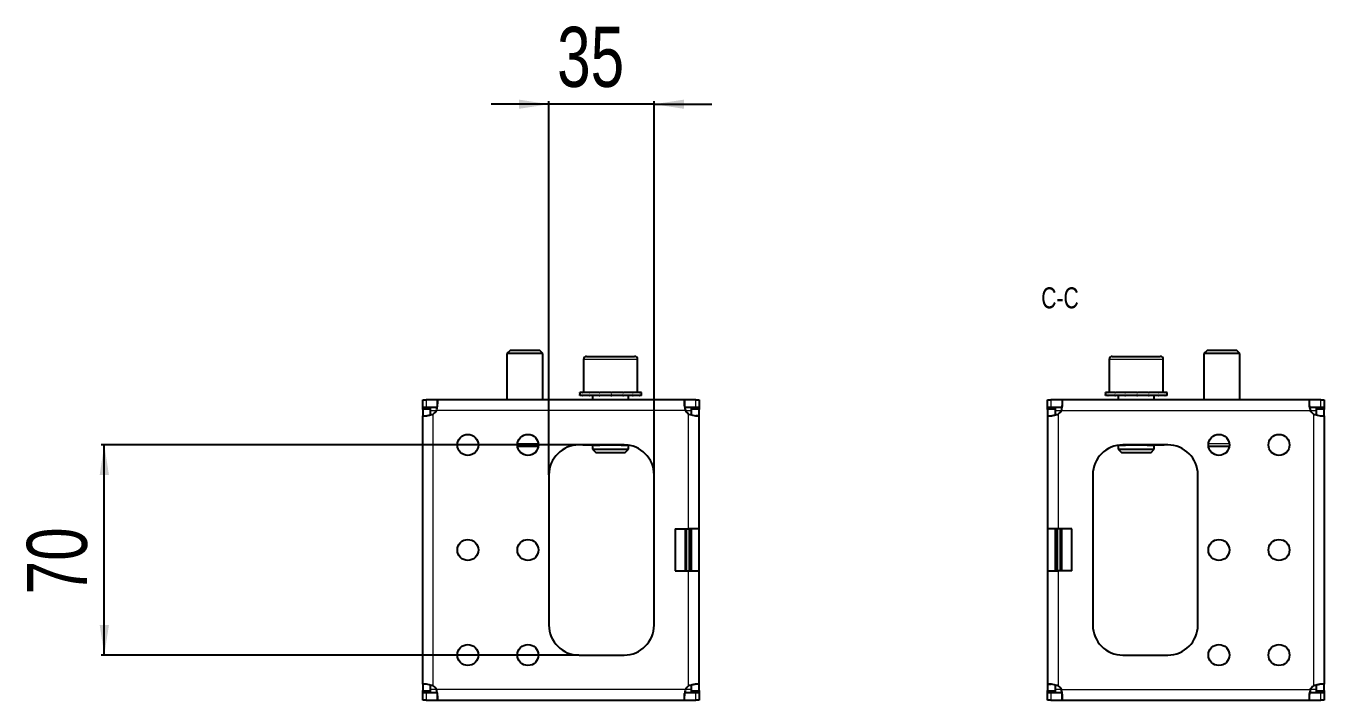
# Model space of a CAD drawing. Header units: millimetres. Extents: x -438 to 2205, y -870 to 578.
# Drawn here: x 1772.6 to 2204.7, y 194.9 to 419.5 of the extents above; entities that cross this region are included whole.
import ezdxf

# ---------------------------------------------------------------- set-up
doc = ezdxf.new("R2010")
doc.units = ezdxf.units.MM
doc.layers.add('FORMAT', color=7, linetype='Continuous')
doc.styles.add('SLDTEXTSTYLE0', font='TXT', dxfattribs={"width": 0.75})
doc.dimstyles.new('SLDDIMSTYLE0', dxfattribs={"dimtxt": 20, "dimasz": 10, "dimexe": 0, "dimexo": 0.0625, "dimgap": 5, "dimtad": 2, "dimdec": 1, "dimrnd": 1e-09, "dimzin": 12, "dimdsep": 46, "dimtxsty": 'SLDTEXTSTYLE0', "dimsah": 1, "dimcen": 0.09, "dimadec": 0, "dimazin": 3, "dimtfac": 1, "dimtofl": 0, "dimtmove": 0, "dimatfit": 3, "dimfxl": 0, "dimfrac": 2, "dimtolj": 1, "dimtzin": 12, "dimarcsym": 0})
doc.dimstyles.new('SLDDIMSTYLE1', dxfattribs={"dimtxt": 20, "dimasz": 10, "dimexe": 0, "dimexo": 0.0625, "dimgap": 5, "dimtad": 2, "dimdec": 1, "dimrnd": 1e-09, "dimzin": 12, "dimdsep": 46, "dimtxsty": 'SLDTEXTSTYLE0', "dimsah": 1, "dimcen": 0.09, "dimadec": 0, "dimazin": 3, "dimtfac": 1, "dimtmove": 0, "dimatfit": 0, "dimfxl": 0, "dimfrac": 2, "dimtolj": 1, "dimtzin": 12, "dimarcsym": 0})

# ---------------------------------------------------------------- blocks, each defined once
blk = doc.blocks.new('_D_9')
at = {"layer": 'FORMAT'}
for p, q in [((1946.7, 393.45), (1927.47, 393.45)), ((1946.7, 269.96), (1946.7, 394.45)), ((1981.7, 393.45), (1946.7, 393.45)), ((1981.7, 269.96), (1981.7, 394.45)), ((1981.7, 393.45), (2000.93, 393.45))]:
    blk.add_line(p, q, dxfattribs=at)
for points in [[(1946.7, 393.45), (1936.7, 394.99), (1936.7, 391.91)], [(1981.7, 393.45), (1991.7, 391.91), (1991.7, 394.99)]]:
    blk.add_solid(points, dxfattribs=at)
at = {"layer": 'FORMAT', "insert": (1949.42, 419.23), "char_height": 20, "attachment_point": 1, "style": 'SLDTEXTSTYLE0'}
blk.add_mtext('35', dxfattribs=at)
blk = doc.blocks.new('_D_10')
at = {"layer": 'FORMAT'}
for p, q in [((1956.69, 279.95), (1797.69, 279.95)), ((1798.69, 209.95), (1798.69, 279.95)), ((1956.69, 209.95), (1797.69, 209.95))]:
    blk.add_line(p, q, dxfattribs=at)
for points in [[(1798.69, 279.95), (1797.15, 269.95), (1800.23, 269.95)], [(1798.69, 209.95), (1800.23, 219.95), (1797.15, 219.95)]]:
    blk.add_solid(points, dxfattribs=at)
at = {"layer": 'FORMAT', "insert": (1772.91, 230.17), "char_height": 20, "attachment_point": 1, "rotation": 90, "style": 'SLDTEXTSTYLE0'}
blk.add_mtext('70', dxfattribs=at)

msp = doc.modelspace()

# ---------------------------------------------------------------- linework, layer by layer
at = {"color": 7, "linetype": 'Continuous', "lineweight": 25}
for p, q in [((1933.77, 311.45), (1932.7, 310.37)), ((1943.62, 311.45), (1933.77, 311.45)), ((1944.7, 310.37), (1943.62, 311.45)), ((2165.77, 311.45), (2164.7, 310.37)), ((2175.62, 311.45), (2165.77, 311.45)), ((2176.7, 310.37), (2175.62, 311.45)), ((1932.7, 310.37), (1932.7, 294.95)), ((1944.7, 310.37), (1932.7, 310.37)), ((1944.7, 294.95), (1944.7, 310.37)), ((1958.2, 308.45), (1958.2, 297.45)), ((1959.2, 309.45), (1967.59, 309.45)), ((1967.59, 309.45), (1975.2, 309.45)), ((1976.2, 297.45), (1976.2, 308.45)), ((2133.2, 308.45), (2133.2, 297.45)), ((2134.2, 309.45), (2142.54, 309.45)), ((2142.54, 309.45), (2150.2, 309.45)), ((2151.2, 297.45), (2151.2, 308.45)), ((2164.7, 310.37), (2164.7, 294.95)), ((2176.7, 310.37), (2164.7, 310.37)), ((2176.7, 294.95), (2176.7, 310.37)), ((1904.7, 292.45), (1904.7, 294.95)), ((1904.7, 294.95), (1905.81, 294.95)), ((1909.53, 294.95), (1905.81, 294.95)), ((1991.86, 294.95), (1909.53, 294.95)), ((1909.53, 294.95), (1909.53, 292.73)), ((1956.95, 297.45), (1956.95, 296.45)), ((1956.95, 297.45), (1956.95, 297.2)), ((1957.78, 297.45), (1956.95, 297.45)), ((1956.95, 297.45), (1956.95, 297.45)), ((1956.95, 296.45), (1956.95, 296.7)), ((1957.78, 296.45), (1956.95, 296.45)), ((1956.95, 296.45), (1956.95, 296.45)), ((1957.78, 297.45), (1957.88, 297.45)), ((1957.78, 296.45), (1957.88, 296.45)), ((1957.88, 297.45), (1957.88, 297.2)), ((1960.05, 297.45), (1957.88, 297.45)), ((1957.88, 296.45), (1957.88, 296.7)), ((1960.05, 296.45), (1957.88, 296.45)), ((1960.05, 297.45), (1960.23, 297.45)), ((1960.05, 296.45), (1960.23, 296.45)), ((1960.23, 297.45), (1960.23, 297.2)), ((1963.4, 297.45), (1960.23, 297.45)), ((1960.23, 296.45), (1960.23, 296.7)), ((1963.4, 296.45), (1960.23, 296.45)), ((1961.2, 296.45), (1961.2, 294.95)), ((1963.4, 297.45), (1963.64, 297.45)), ((1963.4, 296.45), (1963.64, 296.45)), ((1963.64, 297.45), (1963.64, 297.2)), ((1967.34, 297.45), (1963.64, 297.45)), ((1963.64, 296.45), (1963.64, 296.7)), ((1967.34, 296.45), (1963.64, 296.45)), ((1967.34, 297.45), (1967.63, 297.45)), ((1967.34, 297.45), (1967.41, 297.45)), ((1967.34, 296.45), (1967.49, 296.45)), ((1967.49, 296.45), (1967.59, 296.45)), ((1967.54, 297.45), (1967.59, 297.45)), ((1967.59, 297.45), (1967.59, 297.2)), ((1971.25, 297.45), (1967.59, 297.45)), ((1967.59, 296.45), (1967.59, 296.7)), ((1971.25, 296.45), (1967.59, 296.45)), ((1971.25, 297.45), (1971.48, 297.45)), ((1971.25, 296.45), (1971.48, 296.45)), ((1971.48, 297.45), (1971.48, 297.2)), ((1974.54, 297.45), (1971.48, 297.45)), ((1971.48, 296.45), (1971.48, 296.7)), ((1974.54, 296.45), (1971.48, 296.45)), ((1973.2, 294.95), (1973.2, 296.45)), ((1974.54, 297.45), (1974.71, 297.45)), ((1974.54, 296.45), (1974.71, 296.45)), ((1974.71, 297.45), (1974.71, 297.2)), ((1976.72, 297.45), (1974.71, 297.45)), ((1974.71, 296.45), (1974.71, 296.7)), ((1976.72, 296.45), (1974.71, 296.45)), ((1976.72, 297.45), (1976.81, 297.45)), ((1976.72, 296.45), (1976.81, 296.45)), ((1976.81, 297.45), (1976.81, 297.2)), ((1977.45, 297.45), (1976.81, 297.45)), ((1976.81, 296.45), (1976.81, 296.7)), ((1977.45, 296.45), (1976.81, 296.45)), ((1977.45, 296.45), (1977.45, 297.45)), ((1991.86, 294.95), (1991.86, 292.65)), ((1995.59, 294.95), (1991.86, 294.95)), ((1995.59, 294.95), (1996.7, 294.95)), ((1996.7, 294.95), (1996.7, 292.45)), ((2112.7, 292.45), (2112.7, 294.95)), ((2112.7, 294.95), (2113.81, 294.95)), ((2117.53, 294.95), (2113.81, 294.95)), ((2199.86, 294.95), (2117.53, 294.95)), ((2117.53, 294.95), (2117.53, 292.73)), ((2131.95, 297.45), (2131.95, 296.45)), ((2131.95, 297.45), (2131.95, 297.2)), ((2132.78, 297.45), (2131.95, 297.45)), ((2131.95, 297.45), (2131.95, 297.45)), ((2131.95, 296.45), (2131.95, 296.7)), ((2132.78, 296.45), (2131.95, 296.45)), ((2131.95, 296.45), (2131.95, 296.45)), ((2132.78, 297.45), (2132.88, 297.45)), ((2132.78, 296.45), (2132.88, 296.45)), ((2132.88, 297.45), (2132.88, 297.2)), ((2135.05, 297.45), (2132.88, 297.45)), ((2132.88, 296.45), (2132.88, 296.7)), ((2135.05, 296.45), (2132.88, 296.45)), ((2135.05, 297.45), (2135.23, 297.45)), ((2135.05, 296.45), (2135.23, 296.45)), ((2135.23, 297.45), (2135.23, 297.2)), ((2138.41, 297.45), (2135.23, 297.45)), ((2135.23, 296.45), (2135.23, 296.7)), ((2138.41, 296.45), (2135.23, 296.45)), ((2136.2, 296.45), (2136.2, 294.95)), ((2138.41, 297.45), (2138.64, 297.45)), ((2138.41, 296.45), (2138.64, 296.45)), ((2138.64, 297.45), (2138.64, 297.2)), ((2142.34, 297.45), (2138.64, 297.45)), ((2138.64, 296.45), (2138.64, 296.7)), ((2142.34, 296.45), (2138.64, 296.45)), ((2142.34, 297.45), (2142.58, 297.45)), ((2142.34, 297.45), (2142.42, 297.45)), ((2142.34, 296.45), (2142.49, 296.45)), ((2142.49, 296.45), (2142.59, 296.45)), ((2142.54, 297.45), (2142.59, 297.45)), ((2142.59, 297.45), (2142.59, 297.2)), ((2146.25, 297.45), (2142.59, 297.45)), ((2142.59, 296.45), (2142.59, 296.7)), ((2146.25, 296.45), (2142.59, 296.45)), ((2146.25, 297.45), (2146.48, 297.45)), ((2146.25, 296.45), (2146.48, 296.45)), ((2146.48, 297.45), (2146.48, 297.2)), ((2149.55, 297.45), (2146.48, 297.45)), ((2146.48, 296.45), (2146.48, 296.7)), ((2149.55, 296.45), (2146.48, 296.45)), ((2148.2, 294.95), (2148.2, 296.45)), ((2149.55, 297.45), (2149.72, 297.45)), ((2149.55, 296.45), (2149.72, 296.45)), ((2149.72, 297.45), (2149.72, 297.2)), ((2151.72, 297.45), (2149.72, 297.45)), ((2149.72, 296.45), (2149.72, 296.7)), ((2151.72, 296.45), (2149.72, 296.45)), ((2151.72, 297.45), (2151.81, 297.45)), ((2151.72, 296.45), (2151.81, 296.45)), ((2151.81, 297.45), (2151.81, 297.2)), ((2152.45, 297.45), (2151.81, 297.45)), ((2151.81, 296.45), (2151.81, 296.7)), ((2152.45, 296.45), (2151.81, 296.45)), ((2152.45, 296.45), (2152.45, 297.45)), ((2199.86, 292.65), (2199.86, 294.95)), ((2203.59, 294.95), (2199.86, 294.95)), ((2203.59, 294.95), (2204.7, 294.95)), ((2204.7, 294.95), (2204.7, 292.45)), ((1905.81, 292.45), (1904.7, 292.45)), ((1904.7, 292.45), (1904.7, 292.35)), ((1904.7, 292.35), (1907.2, 292.35)), ((1904.7, 291.74), (1904.7, 292.35)), ((1904.7, 291.74), (1904.7, 289.67)), ((1904.7, 200.22), (1904.7, 289.67)), ((1904.7, 289.67), (1905.79, 289.67)), ((1909.53, 292.45), (1905.81, 292.45)), ((1907.2, 292.35), (1907.2, 291.74)), ((1907.2, 291.74), (1907.2, 289.92)), ((1995.59, 292.45), (1991.86, 292.45)), ((1994.2, 292.35), (1996.7, 292.35)), ((1994.2, 291.74), (1994.2, 292.35)), ((1994.2, 289.9), (1994.2, 291.74)), ((1996.7, 289.67), (1995.56, 289.67)), ((1996.7, 292.45), (1995.59, 292.45)), ((1996.7, 292.35), (1996.7, 292.45)), ((1996.7, 292.35), (1996.7, 291.74)), ((1996.7, 289.67), (1996.7, 291.74)), ((1996.7, 251.95), (1996.7, 289.67)), ((2113.81, 292.45), (2112.7, 292.45)), ((2112.7, 292.45), (2112.7, 292.35)), ((2112.7, 292.35), (2115.2, 292.35)), ((2112.7, 291.74), (2112.7, 292.35)), ((2112.7, 291.74), (2112.7, 289.67)), ((2112.7, 289.67), (2113.79, 289.67)), ((2112.7, 289.67), (2112.7, 251.95)), ((2117.53, 292.45), (2113.81, 292.45)), ((2115.2, 292.35), (2115.2, 291.74)), ((2115.2, 291.74), (2115.2, 289.92)), ((2203.59, 292.45), (2199.86, 292.45)), ((2202.2, 292.35), (2204.7, 292.35)), ((2202.2, 291.74), (2202.2, 292.35)), ((2202.2, 289.9), (2202.2, 291.74)), ((2203.56, 289.67), (2204.7, 289.67)), ((2204.7, 292.45), (2203.59, 292.45)), ((2204.7, 292.35), (2204.7, 292.45)), ((2204.7, 292.35), (2204.7, 291.74)), ((2204.7, 289.67), (2204.7, 291.74)), ((2204.7, 289.67), (2204.7, 200.22)), ((1943.16, 279.45), (1936.23, 279.45)), ((1971.7, 279.95), (1956.7, 279.95)), ((1958.37, 279.85), (1958.35, 279.85)), ((1958.37, 279.85), (1958.37, 279.85)), ((1958.47, 279.85), (1958.37, 279.85)), ((1958.47, 279.95), (1958.47, 279.85)), ((1961.72, 279.85), (1958.47, 279.85)), ((1961.2, 279.85), (1961.2, 278.52)), ((1961.2, 278.52), (1962.27, 277.45)), ((1961.2, 278.52), (1967.49, 278.52)), ((1961.72, 279.85), (1963.62, 279.85)), ((1962.27, 277.45), (1967.44, 277.45)), ((1964.17, 279.85), (1963.62, 279.85)), ((1970.22, 279.85), (1964.17, 279.85)), ((1967.44, 277.45), (1972.12, 277.45)), ((1967.49, 278.52), (1973.2, 278.52)), ((1970.77, 279.85), (1970.22, 279.85)), ((1970.77, 279.85), (1972.67, 279.85)), ((1972.12, 277.45), (1973.2, 278.52)), ((1973.11, 279.85), (1972.67, 279.85)), ((1973.2, 278.52), (1973.2, 279.83)), ((2136.2, 279.83), (2136.2, 278.52)), ((2136.2, 278.52), (2137.27, 277.45)), ((2136.2, 278.52), (2142.45, 278.52)), ((2136.72, 279.85), (2138.62, 279.85)), ((2137.27, 277.45), (2142.41, 277.45)), ((2152.7, 279.95), (2137.7, 279.95)), ((2139.17, 279.85), (2138.62, 279.85)), ((2145.22, 279.85), (2139.17, 279.85)), ((2142.41, 277.45), (2147.12, 277.45)), ((2142.45, 278.52), (2148.2, 278.52)), ((2145.77, 279.85), (2145.22, 279.85)), ((2145.77, 279.85), (2147.67, 279.85)), ((2147.12, 277.45), (2148.2, 278.52)), ((2150.93, 279.85), (2147.67, 279.85)), ((2148.2, 278.52), (2148.2, 279.85)), ((2150.93, 279.85), (2150.93, 279.95)), ((2151.03, 279.85), (2150.93, 279.85)), ((2151.05, 279.85), (2151.03, 279.85)), ((2151.03, 279.85), (2151.03, 279.85)), ((2173.16, 279.45), (2166.23, 279.45)), ((1946.7, 269.95), (1946.7, 219.95)), ((1981.7, 219.95), (1981.7, 269.95)), ((2127.7, 269.95), (2127.7, 219.95)), ((2162.7, 219.95), (2162.7, 269.95)), ((1988.7, 251.95), (1993.2, 251.95)), ((1988.7, 251.95), (1988.7, 237.95)), ((1996.7, 251.95), (1993.2, 251.95)), ((1994.2, 237.95), (1994.2, 251.95)), ((1996.7, 237.95), (1996.7, 251.95)), ((2116.2, 251.95), (2112.7, 251.95)), ((2112.7, 251.95), (2112.7, 237.95)), ((2115.2, 251.95), (2115.2, 237.95)), ((2120.7, 251.95), (2116.2, 251.95)), ((2120.7, 237.95), (2120.7, 251.95)), ((1988.7, 237.95), (1993.2, 237.95)), ((1993.2, 237.95), (1996.7, 237.95)), ((1996.7, 200.22), (1996.7, 237.95)), ((2112.7, 237.95), (2116.2, 237.95)), ((2112.7, 237.95), (2112.7, 200.22)), ((2120.7, 237.95), (2116.2, 237.95)), ((1956.7, 209.95), (1971.7, 209.95)), ((2137.7, 209.95), (2152.7, 209.95)), ((1905.83, 200.22), (1904.7, 200.22)), ((1904.7, 200.22), (1904.7, 198.16)), ((1907.2, 200), (1907.2, 198.16)), ((1994.2, 198.16), (1994.2, 199.98)), ((1996.7, 200.22), (1995.6, 200.22)), ((1996.7, 198.16), (1996.7, 200.22)), ((2112.7, 200.22), (2113.83, 200.22)), ((2112.7, 200.22), (2112.7, 198.16)), ((2115.2, 200), (2115.2, 198.16)), ((2202.2, 198.16), (2202.2, 199.98)), ((2204.7, 200.22), (2203.6, 200.22)), ((2204.7, 198.16), (2204.7, 200.22)), ((1904.7, 197.55), (1904.7, 198.16)), ((1907.2, 197.55), (1904.7, 197.55)), ((1904.7, 197.55), (1904.7, 197.45)), ((1904.7, 194.95), (1904.7, 197.45)), ((1904.7, 197.45), (1905.81, 197.45)), ((1905.81, 194.95), (1904.7, 194.95)), ((1905.81, 197.45), (1909.53, 197.45)), ((1905.81, 194.95), (1909.53, 194.95)), ((1907.2, 198.16), (1907.2, 197.55)), ((1909.53, 197.24), (1909.53, 194.95)), ((1909.53, 194.95), (1991.86, 194.95)), ((1991.86, 197.45), (1995.59, 197.45)), ((1991.86, 194.95), (1991.86, 197.16)), ((1991.86, 194.95), (1995.59, 194.95)), ((1994.2, 197.55), (1994.2, 198.16)), ((1996.7, 197.55), (1994.2, 197.55)), ((1995.59, 197.45), (1996.7, 197.45)), ((1996.7, 194.95), (1995.59, 194.95)), ((1996.7, 198.16), (1996.7, 197.55)), ((1996.7, 197.45), (1996.7, 197.55)), ((1996.7, 197.45), (1996.7, 194.95)), ((2112.7, 197.55), (2112.7, 198.16)), ((2115.2, 197.55), (2112.7, 197.55)), ((2112.7, 197.55), (2112.7, 197.45)), ((2112.7, 194.95), (2112.7, 197.45)), ((2112.7, 197.45), (2113.81, 197.45)), ((2113.81, 194.95), (2112.7, 194.95)), ((2113.81, 197.45), (2117.53, 197.45)), ((2113.81, 194.95), (2117.53, 194.95)), ((2115.2, 198.16), (2115.2, 197.55)), ((2117.53, 194.95), (2117.53, 197.24)), ((2117.53, 194.95), (2199.86, 194.95)), ((2199.86, 197.45), (2203.59, 197.45)), ((2199.86, 194.95), (2199.86, 197.16)), ((2199.86, 194.95), (2203.59, 194.95)), ((2202.2, 197.55), (2202.2, 198.16)), ((2204.7, 197.55), (2202.2, 197.55)), ((2203.59, 197.45), (2204.7, 197.45)), ((2204.7, 194.95), (2203.59, 194.95)), ((2204.7, 198.16), (2204.7, 197.55)), ((2204.7, 197.45), (2204.7, 197.55)), ((2204.7, 197.45), (2204.7, 194.95))]:
    msp.add_line(p, q, dxfattribs=at)
at = {"color": 8, "linetype": 'Continuous', "lineweight": 18}
for p, q in [((1967.63, 308.45), (1958.2, 308.45)), ((1976.2, 308.45), (1967.63, 308.45)), ((2142.58, 308.45), (2133.2, 308.45)), ((2151.2, 308.45), (2142.58, 308.45)), ((1905.81, 294.95), (1905.81, 292.45)), ((1995.59, 292.45), (1995.59, 294.95)), ((2113.81, 294.95), (2113.81, 292.45)), ((2203.59, 292.45), (2203.59, 294.95)), ((1907.2, 291.74), (1904.7, 291.74)), ((1907.2, 291.45), (1909.28, 291.45)), ((1908.2, 199.67), (1908.2, 290.23)), ((1992.11, 291.45), (1909.28, 291.45)), ((1992.11, 291.45), (1994.2, 291.45)), ((1993.2, 251.95), (1993.2, 290.23)), ((1996.7, 291.74), (1994.2, 291.74)), ((2115.2, 291.74), (2112.7, 291.74)), ((2115.2, 291.45), (2117.28, 291.45)), ((2116.2, 290.23), (2116.2, 251.95)), ((2117.28, 291.45), (2200.11, 291.45)), ((2200.11, 291.45), (2202.2, 291.45)), ((2201.2, 290.23), (2201.2, 199.67)), ((2204.7, 291.74), (2202.2, 291.74)), ((1936.23, 280.45), (1943.16, 280.45)), ((1963.62, 279.95), (1963.62, 279.85)), ((1964.17, 279.95), (1964.17, 279.85)), ((1970.22, 279.95), (1970.22, 279.85)), ((1970.77, 279.95), (1970.77, 279.85)), ((2138.62, 279.95), (2138.62, 279.85)), ((2139.17, 279.95), (2139.17, 279.85)), ((2145.22, 279.95), (2145.22, 279.85)), ((2145.77, 279.95), (2145.77, 279.85)), ((2166.23, 280.45), (2173.16, 280.45)), ((1992, 237.95), (1992, 251.95)), ((1992.2, 251.95), (1992.2, 237.95)), ((1992.31, 237.95), (1992.31, 251.95)), ((1992.51, 251.95), (1992.51, 237.95)), ((1993.39, 237.95), (1993.39, 251.95)), ((1993.59, 251.95), (1993.59, 237.95)), ((1993.69, 237.95), (1993.69, 251.95)), ((1993.89, 251.95), (1993.89, 237.95)), ((2115.5, 237.95), (2115.5, 251.95)), ((2115.7, 251.95), (2115.7, 237.95)), ((2115.81, 237.95), (2115.81, 251.95)), ((2116.01, 251.95), (2116.01, 237.95)), ((2116.89, 237.95), (2116.89, 251.95)), ((2117.09, 251.95), (2117.09, 237.95)), ((2117.19, 237.95), (2117.19, 251.95)), ((2117.39, 251.95), (2117.39, 237.95)), ((1993.2, 199.67), (1993.2, 237.95)), ((2116.2, 237.95), (2116.2, 199.67)), ((1904.7, 198.16), (1907.2, 198.16)), ((1905.81, 197.45), (1905.81, 194.95)), ((1909.28, 198.45), (1907.2, 198.45)), ((1992.11, 198.45), (1909.28, 198.45)), ((1994.2, 198.45), (1992.11, 198.45)), ((1994.2, 198.16), (1996.7, 198.16)), ((1995.59, 194.95), (1995.59, 197.45)), ((2112.7, 198.16), (2115.2, 198.16)), ((2113.81, 197.45), (2113.81, 194.95)), ((2117.28, 198.45), (2115.2, 198.45)), ((2117.28, 198.45), (2200.11, 198.45)), ((2202.2, 198.45), (2200.11, 198.45)), ((2202.2, 198.16), (2204.7, 198.16)), ((2203.59, 194.95), (2203.59, 197.45))]:
    msp.add_line(p, q, dxfattribs=at)
at = {"color": 7, "linetype": 'Continuous', "lineweight": 25}
for centre in [(1919.7, 279.95), (1939.7, 279.95), (2169.7, 279.95), (2189.7, 279.95), (1919.7, 244.95), (1939.7, 244.95), (2169.7, 244.95), (2189.7, 244.95), (1919.7, 209.95), (1939.7, 209.95), (2169.7, 209.95), (2189.7, 209.95)]:
    msp.add_circle(centre, 3.5, dxfattribs=at)
for centre, radius, start, end in [((1959.2, 308.45), 1, 90, 180), ((1975.2, 308.45), 1, 0, 90), ((2134.2, 308.45), 1, 90, 180), ((2150.2, 308.45), 1, 0, 90), ((1906.2, 293.1), 3.5, 304.8499, 331.8729), ((1995.2, 293.1), 3.5, 208.1271, 235.1501), ((2114.2, 293.1), 3.5, 304.8499, 331.8729), ((2203.2, 293.1), 3.5, 208.1271, 235.1501), ((1956.7, 269.95), 10, 90, 180), ((1971.7, 269.95), 10, 0, 90), ((2137.7, 269.95), 10, 90, 180), ((2152.7, 269.95), 10, 0, 90), ((1956.7, 219.95), 10, 180, 270), ((1971.7, 219.95), 10, 270, 0), ((2137.7, 219.95), 10, 180, 270), ((2152.7, 219.95), 10, 270, 0), ((1906.2, 196.8), 3.5, 28.1271, 55.1501), ((1995.2, 196.8), 3.5, 124.8499, 151.8729), ((2114.2, 196.8), 3.5, 28.1271, 55.1501), ((2203.2, 196.8), 3.5, 124.8499, 151.8729)]:
    msp.add_arc(centre, radius, start, end, dxfattribs=at)
for points, knots in [([(1909.28, 291.45), (1909.34, 291.71), (1909.44, 292.2), (1909.58, 293.02), (1909.68, 293.73), (1909.7, 294.29), (1909.68, 294.65), (1909.63, 294.9), (1909.56, 294.93), (1909.53, 294.95)], [0, 0, 0, 0, 0.144067, 0.271276, 0.474907, 0.597997, 0.726338, 0.860245, 1, 1, 1, 1]), ([(1956.95, 297.2), (1956.95, 297.24), (1956.95, 297.3), (1956.95, 297.38), (1956.95, 297.43), (1956.95, 297.45)], [0, 0, 0, 0, 0.499981, 0.749988, 1, 1, 1, 1]), ([(1956.95, 296.45), (1956.95, 296.47), (1956.95, 296.51), (1956.95, 296.59), (1956.95, 296.66), (1956.95, 296.7)], [0, 0, 0, 0, 0.2501401, 0.5002802, 1, 1, 1, 1]), ([(1957.88, 297.2), (1957.87, 297.24), (1957.84, 297.3), (1957.81, 297.38), (1957.79, 297.43), (1957.78, 297.45)], [0, 0, 0, 0, 0.499981, 0.749988, 1, 1, 1, 1]), ([(1957.78, 296.45), (1957.79, 296.47), (1957.81, 296.51), (1957.84, 296.59), (1957.87, 296.66), (1957.88, 296.7)], [0, 0, 0, 0, 0.25014, 0.50028, 1, 1, 1, 1]), ([(1960.23, 297.2), (1960.2, 297.24), (1960.15, 297.3), (1960.09, 297.38), (1960.06, 297.43), (1960.05, 297.45)], [0, 0, 0, 0, 0.499981, 0.749988, 1, 1, 1, 1]), ([(1960.05, 296.45), (1960.06, 296.47), (1960.09, 296.51), (1960.15, 296.59), (1960.2, 296.66), (1960.23, 296.7)], [0, 0, 0, 0, 0.25014, 0.50028, 1, 1, 1, 1]), ([(1963.64, 297.2), (1963.6, 297.24), (1963.54, 297.3), (1963.46, 297.38), (1963.42, 297.43), (1963.4, 297.45)], [0, 0, 0, 0, 0.4999808, 0.7499881, 1, 1, 1, 1]), ([(1963.4, 296.45), (1963.42, 296.47), (1963.46, 296.51), (1963.54, 296.59), (1963.6, 296.66), (1963.64, 296.7)], [0, 0, 0, 0, 0.2501401, 0.5002802, 1, 1, 1, 1]), ([(1967.59, 297.2), (1967.54, 297.24), (1967.48, 297.3), (1967.4, 297.38), (1967.36, 297.43), (1967.34, 297.45)], [0, 0, 0, 0, 0.4999808, 0.7499881, 1, 1, 1, 1]), ([(1967.34, 296.45), (1967.36, 296.47), (1967.4, 296.51), (1967.48, 296.59), (1967.54, 296.66), (1967.59, 296.7)], [0, 0, 0, 0, 0.25014, 0.50028, 1, 1, 1, 1]), ([(1967.59, 297.2), (1967.57, 297.27), (1967.54, 297.4), (1967.5, 297.43), (1967.49, 297.45)], [0, 0, 0, 0, 0.561794, 1, 1, 1, 1]), ([(1967.59, 296.7), (1967.57, 296.62), (1967.54, 296.49), (1967.5, 296.46), (1967.49, 296.45)], [0, 0, 0, 0, 0.5617942, 1, 1, 1, 1]), ([(1971.48, 297.2), (1971.44, 297.24), (1971.38, 297.3), (1971.31, 297.38), (1971.27, 297.43), (1971.25, 297.45)], [0, 0, 0, 0, 0.4999808, 0.7499881, 1, 1, 1, 1]), ([(1971.25, 296.45), (1971.27, 296.47), (1971.31, 296.51), (1971.38, 296.59), (1971.44, 296.66), (1971.48, 296.7)], [0, 0, 0, 0, 0.25014, 0.50028, 1, 1, 1, 1]), ([(1974.71, 297.2), (1974.69, 297.24), (1974.64, 297.3), (1974.59, 297.38), (1974.56, 297.43), (1974.54, 297.45)], [0, 0, 0, 0, 0.499981, 0.749988, 1, 1, 1, 1]), ([(1974.54, 296.45), (1974.56, 296.47), (1974.59, 296.51), (1974.64, 296.59), (1974.69, 296.66), (1974.71, 296.7)], [0, 0, 0, 0, 0.25014, 0.50028, 1, 1, 1, 1]), ([(1976.81, 297.2), (1976.79, 297.24), (1976.77, 297.3), (1976.74, 297.38), (1976.73, 297.43), (1976.72, 297.45)], [0, 0, 0, 0, 0.499981, 0.749988, 1, 1, 1, 1]), ([(1976.72, 296.45), (1976.73, 296.47), (1976.74, 296.51), (1976.77, 296.59), (1976.79, 296.66), (1976.81, 296.7)], [0, 0, 0, 0, 0.25014, 0.50028, 1, 1, 1, 1]), ([(1991.86, 294.95), (1991.83, 294.93), (1991.78, 294.89), (1991.71, 294.53), (1991.69, 293.86), (1991.82, 292.76), (1992.01, 291.89), (1992.11, 291.45)], [0, 0, 0, 0, 0.16069, 0.301312, 0.521951, 0.753573, 1, 1, 1, 1]), ([(2117.28, 291.45), (2117.34, 291.71), (2117.44, 292.2), (2117.58, 293.02), (2117.68, 293.73), (2117.7, 294.29), (2117.68, 294.65), (2117.63, 294.9), (2117.56, 294.93), (2117.53, 294.95)], [0, 0, 0, 0, 0.144067, 0.271276, 0.474907, 0.597997, 0.726338, 0.860245, 1, 1, 1, 1]), ([(2131.95, 297.2), (2131.95, 297.24), (2131.95, 297.3), (2131.95, 297.38), (2131.95, 297.43), (2131.95, 297.45)], [0, 0, 0, 0, 0.499981, 0.749988, 1, 1, 1, 1]), ([(2131.95, 296.45), (2131.95, 296.47), (2131.95, 296.51), (2131.95, 296.59), (2131.95, 296.66), (2131.95, 296.7)], [0, 0, 0, 0, 0.25014, 0.50028, 1, 1, 1, 1]), ([(2132.88, 297.2), (2132.87, 297.24), (2132.84, 297.3), (2132.81, 297.38), (2132.79, 297.43), (2132.78, 297.45)], [0, 0, 0, 0, 0.499981, 0.749988, 1, 1, 1, 1]), ([(2132.78, 296.45), (2132.79, 296.47), (2132.81, 296.51), (2132.84, 296.59), (2132.87, 296.66), (2132.88, 296.7)], [0, 0, 0, 0, 0.25014, 0.50028, 1, 1, 1, 1]), ([(2135.23, 297.2), (2135.2, 297.24), (2135.16, 297.3), (2135.1, 297.38), (2135.07, 297.43), (2135.05, 297.45)], [0, 0, 0, 0, 0.4999808, 0.7499881, 1, 1, 1, 1]), ([(2135.05, 296.45), (2135.07, 296.47), (2135.1, 296.51), (2135.16, 296.59), (2135.2, 296.66), (2135.23, 296.7)], [0, 0, 0, 0, 0.25014, 0.50028, 1, 1, 1, 1]), ([(2138.64, 297.2), (2138.6, 297.24), (2138.54, 297.3), (2138.47, 297.38), (2138.43, 297.43), (2138.41, 297.45)], [0, 0, 0, 0, 0.499981, 0.749988, 1, 1, 1, 1]), ([(2138.41, 296.45), (2138.43, 296.47), (2138.47, 296.51), (2138.54, 296.59), (2138.6, 296.66), (2138.64, 296.7)], [0, 0, 0, 0, 0.25014, 0.50028, 1, 1, 1, 1]), ([(2142.59, 297.2), (2142.55, 297.24), (2142.49, 297.3), (2142.4, 297.38), (2142.36, 297.43), (2142.34, 297.45)], [0, 0, 0, 0, 0.499981, 0.749988, 1, 1, 1, 1]), ([(2142.34, 296.45), (2142.36, 296.47), (2142.4, 296.51), (2142.49, 296.59), (2142.55, 296.66), (2142.59, 296.7)], [0, 0, 0, 0, 0.25014, 0.50028, 1, 1, 1, 1]), ([(2142.59, 297.2), (2142.57, 297.27), (2142.54, 297.4), (2142.51, 297.43), (2142.49, 297.45)], [0, 0, 0, 0, 0.561794, 1, 1, 1, 1]), ([(2142.59, 296.7), (2142.57, 296.62), (2142.54, 296.49), (2142.51, 296.46), (2142.49, 296.45)], [0, 0, 0, 0, 0.561794, 1, 1, 1, 1]), ([(2146.48, 297.2), (2146.44, 297.24), (2146.39, 297.3), (2146.31, 297.38), (2146.27, 297.43), (2146.25, 297.45)], [0, 0, 0, 0, 0.4999808, 0.7499881, 1, 1, 1, 1]), ([(2146.25, 296.45), (2146.27, 296.47), (2146.31, 296.51), (2146.39, 296.59), (2146.44, 296.66), (2146.48, 296.7)], [0, 0, 0, 0, 0.25014, 0.50028, 1, 1, 1, 1]), ([(2149.72, 297.2), (2149.69, 297.24), (2149.65, 297.3), (2149.59, 297.38), (2149.56, 297.43), (2149.55, 297.45)], [0, 0, 0, 0, 0.499981, 0.749988, 1, 1, 1, 1]), ([(2149.55, 296.45), (2149.56, 296.47), (2149.59, 296.51), (2149.65, 296.59), (2149.69, 296.66), (2149.72, 296.7)], [0, 0, 0, 0, 0.25014, 0.50028, 1, 1, 1, 1]), ([(2151.81, 297.2), (2151.8, 297.24), (2151.77, 297.3), (2151.74, 297.38), (2151.73, 297.43), (2151.72, 297.45)], [0, 0, 0, 0, 0.499981, 0.749988, 1, 1, 1, 1]), ([(2151.72, 296.45), (2151.73, 296.47), (2151.74, 296.51), (2151.77, 296.59), (2151.8, 296.66), (2151.81, 296.7)], [0, 0, 0, 0, 0.25014, 0.50028, 1, 1, 1, 1]), ([(2199.86, 294.95), (2199.83, 294.93), (2199.78, 294.89), (2199.71, 294.53), (2199.69, 293.86), (2199.82, 292.76), (2200.01, 291.89), (2200.11, 291.45)], [0, 0, 0, 0, 0.16069, 0.301312, 0.521951, 0.753573, 1, 1, 1, 1]), ([(1904.7, 289.67), (1904.72, 289.66), (1904.77, 289.63), (1905.17, 289.61), (1905.88, 289.65), (1906.98, 289.87), (1907.78, 290.1), (1908.2, 290.23)], [0, 0, 0, 0, 0.17084, 0.319217, 0.548103, 0.767822, 1, 1, 1, 1]), ([(1993.2, 290.23), (1993.65, 290.1), (1994.46, 289.88), (1995.37, 289.69), (1995.96, 289.62), (1996.36, 289.6), (1996.64, 289.61), (1996.68, 289.65), (1996.7, 289.67)], [0, 0, 0, 0, 0.2541487, 0.4482127, 0.5749082, 0.7088724, 0.8504677, 1, 1, 1, 1]), ([(2112.7, 289.67), (2112.72, 289.66), (2112.77, 289.63), (2113.17, 289.61), (2113.88, 289.65), (2114.98, 289.87), (2115.78, 290.1), (2116.2, 290.23)], [0, 0, 0, 0, 0.17084, 0.319217, 0.548103, 0.767822, 1, 1, 1, 1]), ([(2201.2, 290.23), (2201.65, 290.1), (2202.46, 289.88), (2203.37, 289.69), (2203.96, 289.62), (2204.36, 289.6), (2204.64, 289.61), (2204.68, 289.65), (2204.7, 289.67)], [0, 0, 0, 0, 0.254149, 0.448213, 0.574908, 0.708872, 0.850468, 1, 1, 1, 1]), ([(1958.35, 279.85), (1958.3, 279.85), (1958.22, 279.86), (1958.08, 279.89), (1958.01, 279.93), (1957.99, 279.95)], [0, 0, 0, 0, 0.418107, 0.837733, 1, 1, 1, 1]), ([(1961.72, 279.85), (1961.65, 279.85), (1961.54, 279.85), (1961.47, 279.92), (1961.45, 279.95)], [0, 0, 0, 0, 0.594904, 1, 1, 1, 1]), ([(2147.95, 279.95), (2147.93, 279.92), (2147.88, 279.87), (2147.77, 279.85), (2147.69, 279.85), (2147.67, 279.85)], [0, 0, 0, 0, 0.319957, 0.82406, 1, 1, 1, 1]), ([(2151.41, 279.95), (2151.36, 279.92), (2151.26, 279.87), (2151.14, 279.85), (2151.07, 279.85), (2151.05, 279.85)], [0, 0, 0, 0, 0.34226, 0.727317, 1, 1, 1, 1]), ([(1908.2, 199.67), (1907.74, 199.79), (1906.93, 200.01), (1906.02, 200.21), (1905.43, 200.27), (1905.03, 200.3), (1904.75, 200.28), (1904.72, 200.24), (1904.7, 200.22)], [0, 0, 0, 0, 0.254149, 0.448213, 0.574908, 0.708872, 0.850468, 1, 1, 1, 1]), ([(1996.7, 200.22), (1996.67, 200.24), (1996.63, 200.26), (1996.23, 200.28), (1995.51, 200.24), (1994.42, 200.02), (1993.61, 199.79), (1993.2, 199.67)], [0, 0, 0, 0, 0.17084, 0.319217, 0.548103, 0.767822, 1, 1, 1, 1]), ([(2116.2, 199.67), (2115.74, 199.79), (2114.93, 200.01), (2114.02, 200.21), (2113.43, 200.27), (2113.03, 200.3), (2112.75, 200.28), (2112.72, 200.24), (2112.7, 200.22)], [0, 0, 0, 0, 0.2541487, 0.4482127, 0.5749082, 0.7088724, 0.8504677, 1, 1, 1, 1]), ([(2204.7, 200.22), (2204.67, 200.24), (2204.63, 200.26), (2204.23, 200.28), (2203.51, 200.24), (2202.42, 200.02), (2201.61, 199.79), (2201.2, 199.67)], [0, 0, 0, 0, 0.17084, 0.319217, 0.548103, 0.767822, 1, 1, 1, 1]), ([(1909.53, 194.95), (1909.56, 194.97), (1909.61, 195.01), (1909.68, 195.36), (1909.71, 196.03), (1909.57, 197.14), (1909.38, 198), (1909.28, 198.45)], [0, 0, 0, 0, 0.16069, 0.301312, 0.521951, 0.753573, 1, 1, 1, 1]), ([(1992.11, 198.45), (1992.06, 198.19), (1991.96, 197.7), (1991.81, 196.87), (1991.71, 196.16), (1991.69, 195.6), (1991.71, 195.24), (1991.77, 195), (1991.83, 194.96), (1991.86, 194.95)], [0, 0, 0, 0, 0.144067, 0.271276, 0.474907, 0.597997, 0.726338, 0.860245, 1, 1, 1, 1]), ([(2117.53, 194.95), (2117.56, 194.97), (2117.61, 195.01), (2117.68, 195.36), (2117.71, 196.03), (2117.57, 197.14), (2117.38, 198), (2117.28, 198.45)], [0, 0, 0, 0, 0.16069, 0.301312, 0.521951, 0.753573, 1, 1, 1, 1]), ([(2200.11, 198.45), (2200.06, 198.19), (2199.96, 197.7), (2199.81, 196.87), (2199.71, 196.16), (2199.69, 195.6), (2199.71, 195.24), (2199.77, 195), (2199.83, 194.96), (2199.86, 194.95)], [0, 0, 0, 0, 0.144067, 0.271276, 0.474907, 0.597997, 0.726338, 0.860245, 1, 1, 1, 1])]:
    msp.add_open_spline(points, degree=3, knots=knots, dxfattribs=at)

# ---------------------------------------------------------------- texts
at = {"layer": 'FORMAT', "insert": (2116.8, 332.45), "char_height": 7, "attachment_point": 2, "style": 'SLDTEXTSTYLE0'}
msp.add_mtext('C-C', dxfattribs=at)

# ---------------------------------------------------------------- dimensions: what is measured, and where the dimension line sits
at = {"layer": 'FORMAT'}
dim = msp.add_linear_dim(base=(1946.7, 393.45), p1=(1981.7, 269.95), p2=(1946.7, 269.95), dimstyle='SLDDIMSTYLE1', dxfattribs=at)
dim.commit()
dim.dimension.update_dxf_attribs({"geometry": '_D_9', "text_midpoint": (1964.2, 393.45), "dimtype": 160})
dim = msp.add_linear_dim(base=(1798.69, 279.95), p1=(1956.7, 209.95), p2=(1956.7, 279.95), angle=90, dimstyle='SLDDIMSTYLE0', dxfattribs=at)
dim.commit()
dim.dimension.update_dxf_attribs({"geometry": '_D_10', "text_midpoint": (1798.69, 244.95), "dimtype": 160})

doc.saveas('drawing.dxf')
